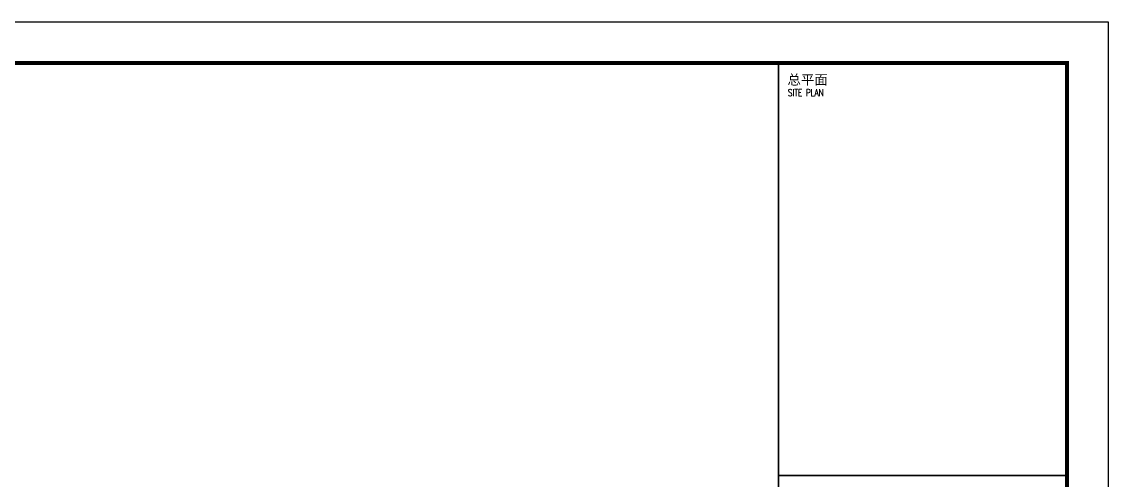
# Model space of a CAD drawing. Header units: millimetres. Extents: x 6950065 to 7140129, y 16284814 to 19754034.
# Drawn here: x 7067001 to 7106551, y 18082457 to 18099134 of the extents above; entities that cross this region are included whole.
import ezdxf

# ---------------------------------------------------------------- set-up
doc = ezdxf.new("R2010")
doc.units = ezdxf.units.MM
doc.header["$LTSCALE"] = 1500
doc.header["$MEASUREMENT"] = 0
doc.layers.add('C型钢', color=6, linetype='Continuous')
doc.layers.add('TK', color=4, linetype='Continuous')
doc.styles.add('ROMANS', font='romans', dxfattribs={"width": 0.65, "height": 231.275})
doc.styles.add('图签宋体', font='', dxfattribs={"height": 300})
doc.styles.get('图签宋体').set_extended_font_data('NSimSun')

# ---------------------------------------------------------------- blocks, each defined once
blk = doc.blocks.new('GeYuanFrame_74287576', base_point=(20.09, 4.53))
at = {"layer": 'TK'}
blk.add_lwpolyline([(20.09, 4.53), (20.09, 598.53), (861.09, 598.53), (861.09, 4.53)], close=True, dxfattribs=at)
at = {"layer": 'TK', "const_width": 1}
blk.add_lwpolyline([(45.09, 588.53), (851.09, 588.53), (851.09, 14.53), (45.09, 14.53)], close=True, dxfattribs=at)
at = {"layer": 'TK'}
for points, const_width in [([(781.09, 588.53), (781.09, 14.53)], 0.4), ([(781.09, 488.5), (851.09, 488.5)], 0.35)]:
    blk.add_lwpolyline(points, dxfattribs=dict(at, const_width=const_width))
at = {"layer": 'TK', "style": '图签宋体'}
blk.add_text('总平面', height=2.4, dxfattribs=at).set_placement((783.23, 583.28))
at = {"layer": 'TK', "style": 'ROMANS', "width": 0.76}
blk.add_text('SITE PLAN', height=1.697, dxfattribs=at).set_placement((783.35, 580.49))

msp = doc.modelspace()

# ---------------------------------------------------------------- block references
at = {"layer": 'C型钢', "color": 3, "xscale": 150, "yscale": 150, "zscale": 150}
msp.add_blockref('GeYuanFrame_74287576', (6980400.9, 18010033.8), dxfattribs=at)

doc.saveas('drawing.dxf')
